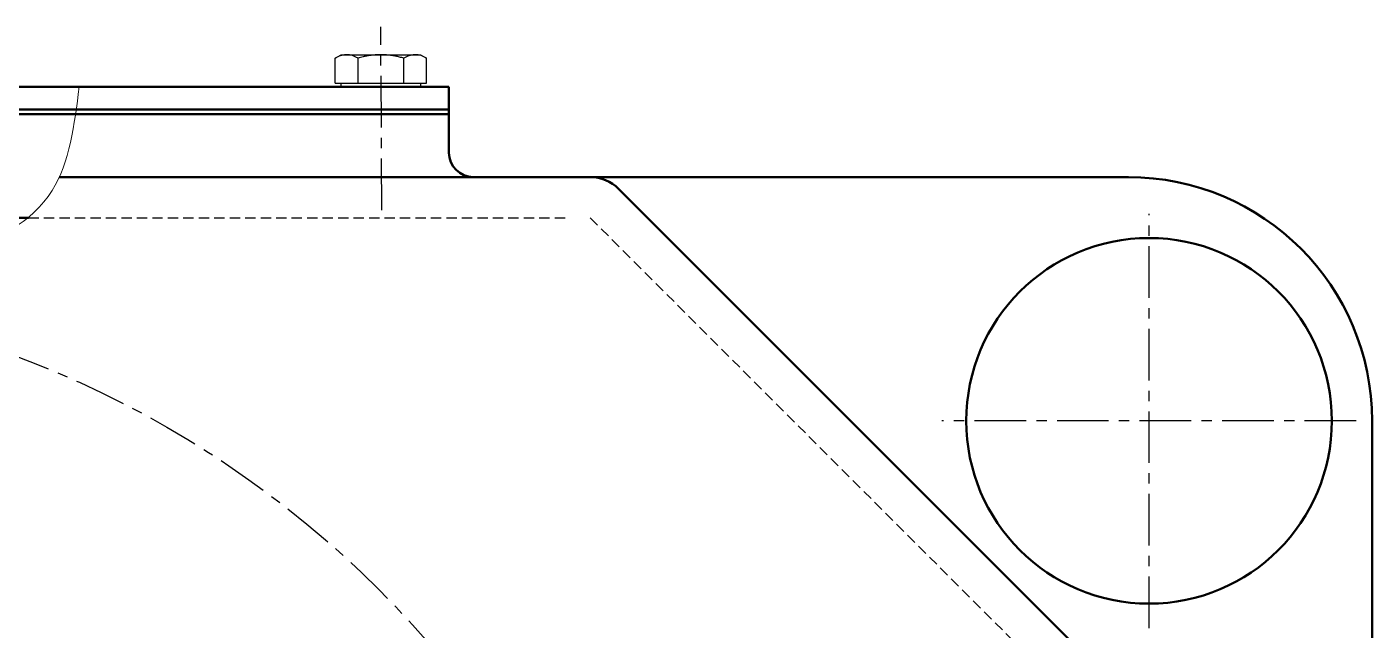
# Model space of a CAD drawing. Header units: millimetres. Extents: x -38 to 949, y -198 to 524.
# Drawn here: x 749.4 to 915, y 250.6 to 324.9 of the extents above; entities that cross this region are included whole.
import ezdxf

# ---------------------------------------------------------------- set-up
doc = ezdxf.new("R2010")
doc.units = ezdxf.units.MM
doc.header["$LTSCALE"] = 0.2
doc.linetypes.add('CENTER', pattern=[50.800000000000004, 31.75, -6.35, 6.35, -6.35])
doc.linetypes.add('HIDDEN', pattern=[9.524999999999999, 6.35, -3.175])
for name, color, linetype, lineweight in [('_Linie grube', 7, 'Continuous', 50), ('_Linie niewidoczne', 6, 'HIDDEN', 25), ('_Osie symetrii', 4, 'CENTER', 25), ('kontur', 10, 'Continuous', 15)]:
    doc.layers.add(name, color=color, linetype=linetype, lineweight=lineweight)

msp = doc.modelspace()

# ---------------------------------------------------------------- linework, layer by layer
at = {"layer": '_Linie grube', "color": 7, "linetype": 'Continuous', "lineweight": 30}
for p, q in [((787.3399043931624, 321.033009773819), (788.0940695177615, 321.4684272115196)), ((788.0940695177615, 321.4684272115196), (788.7471956743123, 321.4684272115196)), ((788.7471956743123, 321.4684272115196), (792.9690695177615, 321.4684272115196)), ((792.9690695177615, 321.4684272115196), (797.1909433612104, 321.4684272115196)), ((797.1909433612104, 321.4684272115196), (797.8440695177615, 321.4684272115196)), ((797.8440695177615, 321.4684272115196), (798.5982346423602, 321.0330097738191)), ((787.3399043931624, 317.9434272115196), (787.3399043931624, 321.033009773819)), ((790.1544869554621, 317.9434272115196), (790.1544869554621, 321.0330097738191)), ((795.7836520800608, 317.9434272115196), (795.7836520800608, 321.0330097738191)), ((798.5982346423602, 317.9434272115196), (798.5982346423602, 321.0330097738191)), ((787.3399043931624, 317.9434272115196), (788.7471956743123, 317.9434272115196)), ((788.0940695177615, 317.4934272115196), (788.0940695177615, 317.9434272115196)), ((788.7471956743123, 317.9434272115196), (790.1544869554621, 317.9434272115196)), ((790.1544869554621, 317.9434272115196), (792.9690695177615, 317.9434272115196)), ((792.9690695177615, 317.9434272115196), (795.7836520800608, 317.9434272115196)), ((795.7836520800608, 317.9434272115196), (797.1909433612104, 317.9434272115196)), ((797.1909433612104, 317.9434272115196), (798.5982346423602, 317.9434272115196)), ((797.8440695177615, 317.9434272115196), (797.8440695177615, 317.4934272115196))]:
    msp.add_line(p, q, dxfattribs=at)
at = {"layer": '_Linie grube'}
for p, q in [((801.3471250111213, 317.4934272115196), (732.9656669722681, 317.4934272115196)), ((801.3471250111213, 309.4), (801.3471250111213, 317.4934272115196)), ((801.3471250111213, 314.7322023352757), (738.3372221534455, 314.7322023352757)), ((742.6429175571164, 314.1639063460603), (801.3471250111213, 314.1639063460603)), ((753.3816530885961, 306.4), (804.3471250111213, 306.4)), ((804.3471250111213, 306.4), (884.9656669722681, 306.4)), ((909.7589796422475, 217.4284681389893), (822.251913875304, 304.9355339059327)), ((659.7330588428555, 301.4), (749.5961923318949, 301.4)), ((914.9656669722681, 276.4), (914.9656669722681, 203.1096467133068))]:
    msp.add_line(p, q, dxfattribs=at)
msp.add_circle((887.5147503062435, 276.4), 22.5, dxfattribs=at)
for centre, radius, start, end in [((804.3471250111213, 309.4), 3, 180, 270), ((818.7163799693712, 301.4), 5, 45.00000000000438, 90), ((884.9656669722681, 276.4), 30, 0, 90)]:
    msp.add_arc(centre, radius, start, end, dxfattribs=at)
at = {"layer": '_Linie grube', "color": 7, "linetype": 'Continuous', "lineweight": 30}
for points, knots in [([(788.7471956743123, 321.4684272115196), (788.7138413715056, 321.4679342740628), (788.5710750786886, 321.4658243557803), (788.3184983712588, 321.4331697784679), (787.9904268183232, 321.3430189919258), (787.6633396093316, 321.2105162444928), (787.4478355827068, 321.092244153917), (787.3399043931624, 321.033009773819)], [0, 0, 0, 0, 0.07004250634341509, 0.2998026679871686, 0.5308245239749462, 0.765022176032864, 1, 1, 1, 1]), ([(790.1544869554621, 321.0330097738191), (790.0408907376245, 321.0952499404522), (789.8133191383329, 321.2199380201308), (789.4640563145169, 321.3567670088085), (789.108148578963, 321.4505374342125), (788.8677696681714, 321.4624512465907), (788.7471956743123, 321.4684272115196)], [0, 0, 0, 0, 0.2472686137512654, 0.4953625653849105, 0.7468740051198239, 0.9999999999999999, 0.9999999999999999, 0.9999999999999999, 0.9999999999999999]), ([(792.9690695177615, 321.4684272115196), (792.7858169946824, 321.4649600438188), (792.4185646781657, 321.4580115699399), (791.8675815476181, 321.4026817327529), (791.3176600428578, 321.3162393879628), (790.7446387062669, 321.1954202517509), (790.3596174008642, 321.0894619213061), (790.1544869554621, 321.0330097738191)], [0, 0, 0, 0, 0.192371807422933, 0.3855280719822984, 0.5808042454335385, 0.7766621985891543, 1, 1, 1, 1]), ([(795.7836520800608, 321.0330097738191), (795.6105740678354, 321.080981664273), (795.2641090286113, 321.1770110945517), (794.735926649342, 321.2937903164369), (794.2007037785811, 321.3848230565843), (793.61110730626, 321.4533889782707), (793.1992029530925, 321.463036874158), (792.9690695177615, 321.4684272115196)], [0, 0, 0, 0, 0.1885515098925545, 0.3774396610564134, 0.5676415462096916, 0.758438735837447, 1, 1, 1, 1]), ([(797.1909433612104, 321.4684272115196), (797.157589058404, 321.4679342740628), (797.014822765587, 321.4658243557803), (796.7622460581572, 321.4331697784679), (796.4341745052216, 321.3430189919258), (796.10708729623, 321.2105162444928), (795.8915832696052, 321.092244153917), (795.7836520800608, 321.0330097738191)], [0, 0, 0, 0, 0.07004250634340858, 0.2998026679871639, 0.5308245239749432, 0.7650221760328626, 1, 1, 1, 1]), ([(798.5982346423602, 321.0330097738191), (798.4846384245227, 321.0952499404522), (798.257066825231, 321.2199380201308), (797.9078040014153, 321.3567670088085), (797.5518962658612, 321.4505374342125), (797.3115173550696, 321.4624512465907), (797.1909433612104, 321.4684272115196)], [0, 0, 0, 0, 0.2472686137512648, 0.4953625653849101, 0.7468740051198234, 1, 1, 1, 1])]:
    msp.add_open_spline(points, degree=3, knots=knots, dxfattribs=at)
at = {"layer": '_Linie niewidoczne'}
for p, q in [((749.5961923318949, 301.4), (816.1672966353958, 301.4)), ((818.7163799693712, 301.4), (909.9656669722681, 210.1507129971032))]:
    msp.add_line(p, q, dxfattribs=at)
at = {"layer": '_Osie symetrii'}
for p, q in [((793.0998872102825, 302.3477857760869), (792.9423836192465, 324.8876199357488)), ((887.5147503062435, 250.9), (887.5147503062435, 301.9)), ((913.0147503062435, 276.4), (862.0147503062435, 276.4))]:
    msp.add_line(p, q, dxfattribs=at)
msp.add_circle((704.5559957199464, 167.482559124814), 124.675, dxfattribs=at)
at = {"layer": 'kontur'}
msp.add_spline([(654.29435100938, 306.4), (665.7220213567629, 297.5802931681162), (701.0133552190158, 297.9642337459578), (723.6446206246072, 295.9009279512626), (752.5083311967281, 304.7455879568185), (755.8333526311646, 317.4934272115196)], degree=3, dxfattribs=at)

doc.saveas('drawing.dxf')
